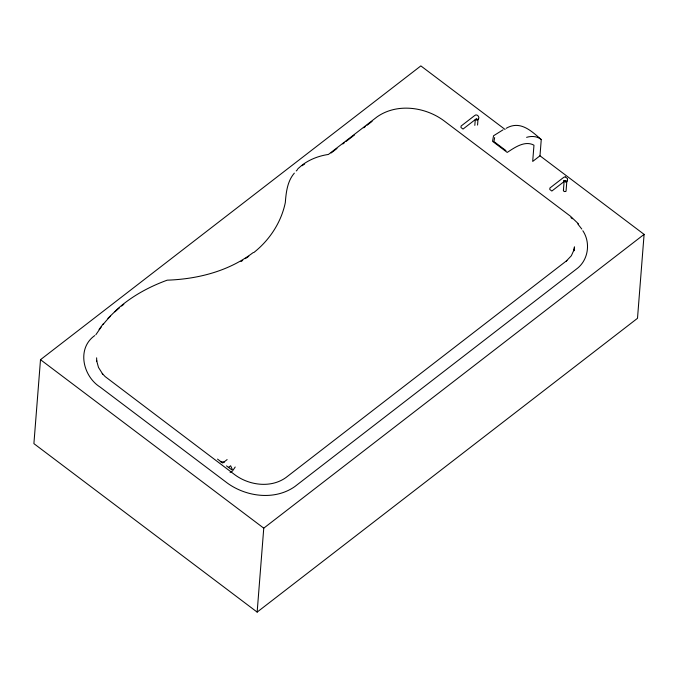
<?xml version="1.0" encoding="UTF-8"?>
<svg xmlns="http://www.w3.org/2000/svg" width="678" height="678" viewBox="0 0 678 678"><rect width="100%" height="100%" fill="white"/><g stroke="black" fill="none" stroke-linecap="round" stroke-linejoin="round"><path stroke-width="1.02" d="M564.113 181.365L563.393 190.628L564.155 191.552L565.766 191.476M505.076 129.464L420.852 65.902L40.502 359.687L33.9 443.624L257.148 612.098L637.498 318.313L644.1 234.376L539.985 155.804L541.256 139.558C530.815 130.43 519.984 120.26 506.127 128.345M257.148 612.098L263.759 528.162L644.1 234.376M474.82 125.396L475.295 119.396M477.558 125.066L478.032 119.065M566.062 191.035L566.85 181.034M574.054 250.784L574.452 246.877L573.919 250.267L574.207 249.411L571.359 255.733L566.333 261.022L566.91 260.53L285.921 477.575C270.895 488.296 249.394 485.448 235.046 474.922L105.166 376.604L102.234 373.476L102.709 374.112L98.488 367.417L96.556 360.374L96.708 361.306L96.64 357.823M494.652 137.583L493.931 141.541L505.924 150.592M235.215 467.006L232.478 471.032L230.096 472.388M563.41 190.365L563.706 189.925M95.852 334.729L101.2 327.033M294.345 173.127C287.319 181.28 286.124 192.323 285.311 202.603C281.209 222.409 269.53 240.148 253.725 252.623M99.056 329.44L103.276 323.813M566.74 181.272L564.647 181.373M107.904 318.389L118.303 308.236M94.751 335.576C76.411 348.534 82.996 376.282 100.158 387.104L227.283 483.041C246.385 496.906 274.836 500.644 294.828 486.567L576.342 269.124C588.335 260.53 590.945 242.843 582.834 230.74M297.845 168.788L301.574 165.559M118.896 307.744C133.024 295.523 149.702 286.548 167.203 280.175C197.561 279.107 228.52 271.31 253.021 252.691M331.118 152.999L336.966 148.482M342.822 143.965L344.492 142.668M346.17 141.38L354.526 134.922M363.722 127.82L365.391 126.523M367.069 125.235L372.086 121.362M476.676 118.523L463.023 129.066L460.972 127.515L461.082 126.057L474.676 115.557C476.465 113.48 479.88 116.591 478.609 118.828L476.854 120.184L475.829 119.404M539.985 155.804L532.696 161.432L533.967 145.185C524.882 140.236 514.712 147.516 507.229 152.423L492.542 141.338L493.55 135.769L503.051 129.829M565.503 180.492L551.85 191.035L549.79 189.484L549.9 188.026L563.706 177.356L565.223 176.814M227.122 459.599L222.706 463.006L217.528 459.099M228.444 467.481L230.647 465.778L232.317 469.498M302.134 165.085C309.778 159.322 318.991 155.83 328.423 154.448L377.053 116.887C396.681 103.056 424.64 106.726 443.404 120.353L570.486 216.248L578.504 223.876M241.004 261.555L242.732 260.386M245.317 258.632L248.767 256.292M477.727 119.506L476.125 119.582M526.594 137.337C531.518 135.863 537.171 136.1 541.256 139.558M220.325 461.76L224.469 462.057M565.359 176.907L567.52 178.602L567.427 180.797L565.672 182.153L563.621 180.594M226.503 465.871L231.681 469.778M40.502 359.687L263.759 528.162M570.935 217.587L572.342 218.782M577.783 223.952L581.792 229.062M564.41 181.153L564.181 180.628M103.005 324.618A156.355 118.896 4.5 0 1 110.455 316.194M114.921 311.829A156.355 118.896 4.5 0 1 119.464 307.829M121.608 306.049A156.355 118.896 4.5 0 1 123.811 304.312M296.227 170.966A53.265 40.502 4.5 0 1 297.591 169.576M302.134 165.737A53.265 40.502 4.5 0 1 304.651 164"/></g></svg>
